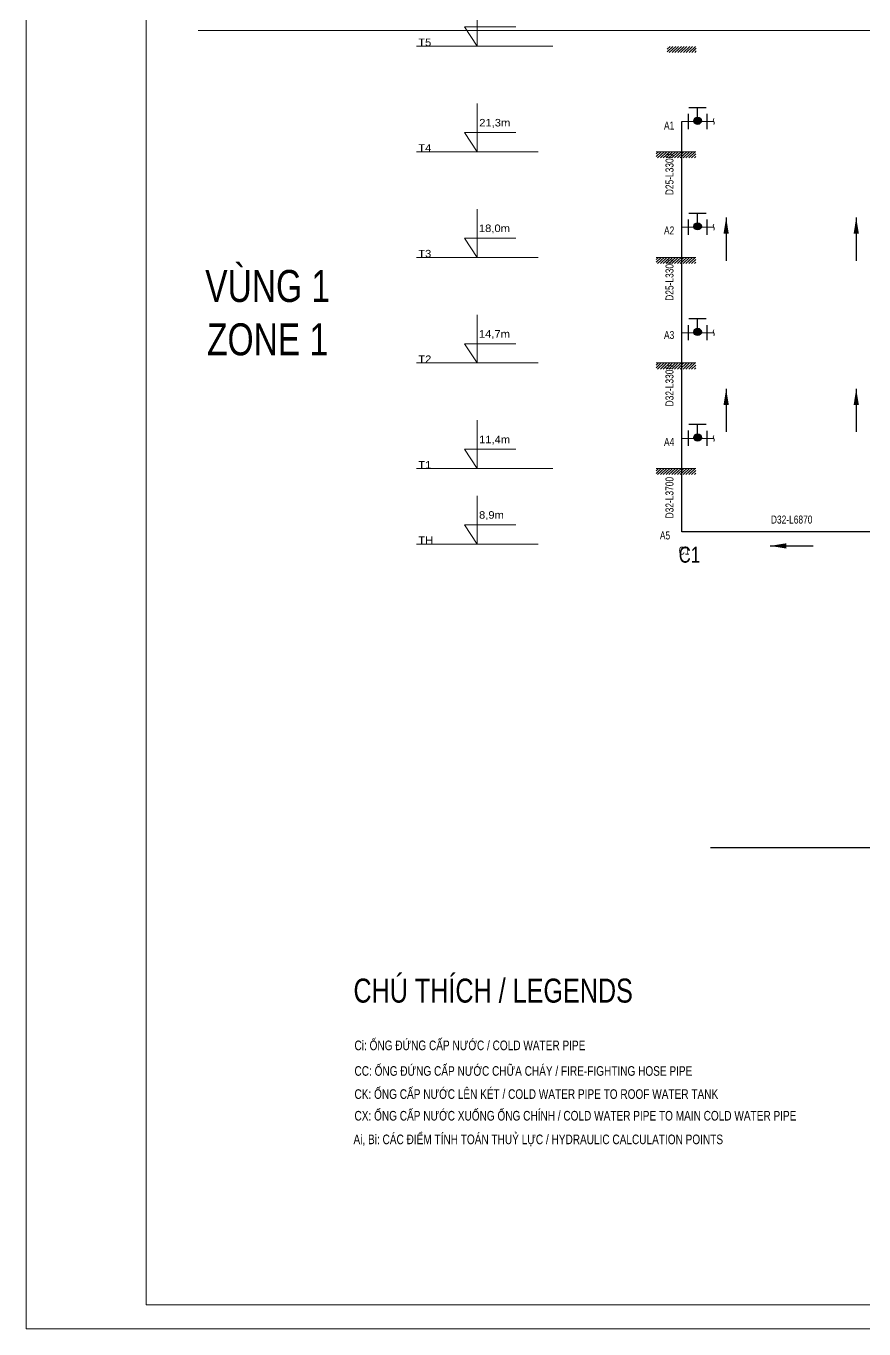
# Model space of a CAD drawing. Header units: millimetres. Extents: x -819040 to 60987, y -269988 to 131461.
# Drawn here: x -124465 to -98283, y 42361 to 83075 of the extents above; entities that cross this region are included whole.
import ezdxf

# ---------------------------------------------------------------- set-up
doc = ezdxf.new("R2010")
doc.units = ezdxf.units.MM
doc.linetypes.add('ACAD_ISO02W100', pattern=[15, 12, -3])
doc.linetypes.add('DOT', pattern=[0.25, 0, -0.25])
doc.layers.get('0').update_dxf_attribs({"lineweight": 9})
doc.layers.get('Defpoints').update_dxf_attribs({"lineweight": 9})
for name, color, linetype, lineweight in [('CAP LANH-CONTINOUS', 4, 'Continuous', 30), ('CAP LANH-CONTINOUS @ 50', 4, 'Continuous', 30), ('GHI CHU', 51, 'Continuous', 9), ('GHI CHU @ 100', 51, 'Continuous', 9), ('GHI CHU @ 50', 51, 'Continuous', 9), ('KHUNG GIAY-A2', 7, 'Continuous', 9), ('KICH THUOC', 21, 'Continuous', 13), ('KICH THUOC @ 100', 21, 'Continuous', 13), ('NETMANH', 43, 'Continuous', 9), ('THAY', 9, 'Continuous', 9)]:
    doc.layers.add(name, color=color, linetype=linetype, lineweight=lineweight)
doc.styles.add('KICH THUOC', font='arial.ttf', dxfattribs={"width": 0.75})
doc.styles.get("Standard").update_dxf_attribs({"font": 'arial.ttf', "width": 0.75})
doc.styles.add('TCVN-10', font='arial.ttf', dxfattribs={"width": 0.75, "height": 10})
doc.styles.add('TCVN-2.5', font='arial.ttf', dxfattribs={"width": 0.75, "height": 2.5})
doc.styles.add('TCVN-5', font='arial.ttf', dxfattribs={"width": 0.75, "height": 5})
doc.dimstyles.new('TCVN-2.5 D-L', dxfattribs={"dimtxt": 2.5, "dimasz": 1.2, "dimexe": 1.2, "dimexo": 0, "dimgap": 0.8, "dimtad": 1, "dimtoh": 1, "dimdec": 0, "dimzin": 0, "dimdsep": 46, "dimtxsty": 'KICH THUOC', "dimblk": 'ARCHTICK', "dimcen": 1.2, "dimdle": 1.2, "dimse1": 1, "dimse2": 1, "dimsd1": 1, "dimsd2": 1, "dimclrd": 256, "dimclre": 256, "dimclrt": 256, "dimadec": 0, "dimazin": 0, "dimtm": 1e-09, "dimtfac": 1, "dimtdec": 0, "dimtofl": 0, "dimtmove": 0, "dimatfit": 2, "dimfxl": 1, "dimtolj": 1, "dimtzin": 0, "dimlwd": -1, "dimlwe": -1, "dimarcsym": 1})
doc.dimstyles.new('TCVN-5 D-i-L', dxfattribs={"dimtxt": 5, "dimasz": 1.2, "dimexe": 1.2, "dimexo": 0, "dimgap": 0.8, "dimtad": 1, "dimtoh": 1, "dimdec": 0, "dimzin": 0, "dimdsep": 46, "dimtxsty": 'KICH THUOC', "dimblk": 'ARCHTICK', "dimcen": 1.2, "dimdle": 1.2, "dimse1": 1, "dimse2": 1, "dimsd1": 1, "dimsd2": 1, "dimclrd": 256, "dimclre": 256, "dimclrt": 256, "dimadec": 0, "dimazin": 0, "dimtm": 1e-09, "dimtfac": 1, "dimtdec": 0, "dimtofl": 0, "dimtmove": 1, "dimatfit": 2, "dimfxl": 1, "dimtolj": 1, "dimtzin": 0, "dimlwd": -1, "dimlwe": -1, "dimarcsym": 1})

# ---------------------------------------------------------------- blocks, each defined once
blk = doc.blocks.new('*U2149')
at = {"layer": 'GHI CHU @ 100', "insert": (-104071, 66806), "char_height": 500, "attachment_point": 1, "style": 'TCVN-5'}
blk.add_mtext_dynamic_manual_height_columns('C1', width=428.76, gutter_width=1250, heights=[91.2], dxfattribs=at)
at = {"layer": 'GHI CHU @ 50', "insert": (-104071, 66806), "char_height": 250, "attachment_point": 1, "style": 'TCVN-5'}
blk.add_mtext_dynamic_manual_height_columns('C1', width=214.38, gutter_width=625, heights=[45.6], dxfattribs=at)
blk = doc.blocks.new('*D1896')
at = {"layer": 'Defpoints', "color": 0, "transparency": 16777216}
for p in [(-103977, 80089), (-104151, 76789), (-103977, 76789)]:
    blk.add_point(p, dxfattribs=at)
at = {"layer": 'KICH THUOC', "transparency": 16777216, "insert": (-104358, 78439), "char_height": 250, "attachment_point": 5, "rotation": 90, "style": 'KICH THUOC'}
blk.add_mtext('\\A1;D25-L3300', dxfattribs=at)
blk = doc.blocks.new('_ArchTick')
at = {"color": 0, "linetype": 'ByBlock', "const_width": 0.15}
blk.add_lwpolyline([(-0.5, -0.5), (0.5, 0.5)], dxfattribs=at)
blk = doc.blocks.new('*D1897')
at = {"layer": 'Defpoints', "color": 0, "transparency": 16777216}
for p in [(-103977, 76789), (-104151, 73489), (-103977, 73489)]:
    blk.add_point(p, dxfattribs=at)
at = {"layer": 'KICH THUOC', "transparency": 16777216, "insert": (-104358, 75139), "char_height": 250, "attachment_point": 5, "rotation": 90, "style": 'KICH THUOC'}
blk.add_mtext('\\A1;D25-L3300', dxfattribs=at)
blk = doc.blocks.new('*D1898')
at = {"layer": 'Defpoints', "color": 0, "transparency": 16777216}
for p in [(-103977, 73489), (-104151, 70189), (-103977, 70189)]:
    blk.add_point(p, dxfattribs=at)
at = {"layer": 'KICH THUOC', "transparency": 16777216, "insert": (-104358, 71839), "char_height": 250, "attachment_point": 5, "rotation": 90, "style": 'KICH THUOC'}
blk.add_mtext('\\A1;D32-L3300', dxfattribs=at)
blk = doc.blocks.new('*D1899')
at = {"layer": 'Defpoints', "color": 0, "transparency": 16777216}
for p in [(-103977, 70189), (-104151, 66489), (-104071, 66489)]:
    blk.add_point(p, dxfattribs=at)
at = {"layer": 'KICH THUOC', "transparency": 16777216, "insert": (-104358, 68339), "char_height": 250, "attachment_point": 5, "rotation": 90, "style": 'KICH THUOC'}
blk.add_mtext('\\A1;D32-L3700', dxfattribs=at)
blk = doc.blocks.new('*D1900')
at = {"layer": 'Defpoints', "color": 0, "transparency": 16777216}
for p in [(-103977, 67275), (-97107, 67444), (-97107, 67275)]:
    blk.add_point(p, dxfattribs=at)
at = {"layer": 'KICH THUOC', "transparency": 16777216, "insert": (-100542, 67652), "char_height": 250, "attachment_point": 5, "style": 'KICH THUOC'}
blk.add_mtext('\\A1;D32-L6870', dxfattribs=at)
blk = doc.blocks.new('*U254')
at = {"layer": 'CAP LANH-CONTINOUS @ 50'}
blk.add_leader([(673, 0), (0, 0)], dimstyle='TCVN-5 D-i-L', override={"dimscale": 50, "dimasz": 5, "dimgap": 0.8, "dimtad": 0}, dxfattribs=at)

msp = doc.modelspace()

# ---------------------------------------------------------------- hatches: boundary and pattern name
at = {"layer": 'CAP LANH-CONTINOUS'}
h = msp.add_hatch(color=4, dxfattribs=at)
edge = h.paths.add_edge_path()
edge.add_ellipse((-103481.1, 80116.7), major_axis=(119.4, 0), ratio=0.9428571, start_angle=178.14602, end_angle=270)
edge.add_ellipse((-103481.1, 80116.7), major_axis=(-119.4, 0), ratio=0.9428571, start_angle=90, end_angle=181.85398)
edge.add_line((-103361.7, 80120.4), (-103600.4, 80120.4))
edge = h.paths.add_edge_path()
edge.add_line((-103600.4, 80120.4), (-103361.7, 80120.4))
edge.add_ellipse((-103481.1, 80116.7), major_axis=(119.4, 0), ratio=0.9428571, start_angle=1.85398, end_angle=90)
edge.add_ellipse((-103481.1, 80116.7), major_axis=(119.4, 0), ratio=0.9428571, start_angle=90, end_angle=178.14602)
h = msp.add_hatch(color=4, dxfattribs=at)
edge = h.paths.add_edge_path()
edge.add_ellipse((-103481.1, 76816.7), major_axis=(-119.4, 0), ratio=0.9428571, start_angle=-1.85398, end_angle=90)
edge.add_ellipse((-103481.1, 76816.7), major_axis=(119.4, 0), ratio=0.9428571, start_angle=270, end_angle=361.85398)
edge.add_line((-103361.7, 76820.4), (-103600.4, 76820.4))
edge = h.paths.add_edge_path()
edge.add_line((-103600.4, 76820.4), (-103361.7, 76820.4))
edge.add_ellipse((-103481.1, 76816.7), major_axis=(-119.4, 0), ratio=0.9428571, start_angle=181.85398, end_angle=270)
edge.add_ellipse((-103481.1, 76816.7), major_axis=(119.4, 0), ratio=0.9428571, start_angle=90, end_angle=178.14602)
h = msp.add_hatch(color=4, dxfattribs=at)
edge = h.paths.add_edge_path()
edge.add_ellipse((-103481.1, 73516.7), major_axis=(-119.4, 0), ratio=0.9428571, start_angle=-1.85398, end_angle=90)
edge.add_ellipse((-103481.1, 73516.7), major_axis=(-119.4, 0), ratio=0.9428571, start_angle=90, end_angle=181.85398)
edge.add_line((-103361.7, 73520.4), (-103600.4, 73520.4))
edge = h.paths.add_edge_path()
edge.add_line((-103600.4, 73520.4), (-103361.7, 73520.4))
edge.add_ellipse((-103481.1, 73516.7), major_axis=(119.4, 0), ratio=0.9428571, start_angle=1.85398, end_angle=90)
edge.add_ellipse((-103481.1, 73516.7), major_axis=(-119.4, 0), ratio=0.9428571, start_angle=-90, end_angle=-1.85398)
h = msp.add_hatch(color=4, dxfattribs=at)
edge = h.paths.add_edge_path()
edge.add_ellipse((-103481.1, 70216.7), major_axis=(-119.4, 0), ratio=0.9428571, start_angle=-1.85398, end_angle=90)
edge.add_ellipse((-103481.1, 70216.7), major_axis=(-119.4, 0), ratio=0.9428571, start_angle=90, end_angle=181.85398)
edge.add_line((-103361.7, 70220.4), (-103600.4, 70220.4))
edge = h.paths.add_edge_path()
edge.add_line((-103600.4, 70220.4), (-103361.7, 70220.4))
edge.add_ellipse((-103481.1, 70216.7), major_axis=(119.4, 0), ratio=0.9428571, start_angle=1.85398, end_angle=90)
edge.add_ellipse((-103481.1, 70216.7), major_axis=(-119.4, 0), ratio=0.9428571, start_angle=270, end_angle=358.14602)
at = {"layer": 'NETMANH'}
h = msp.add_hatch(dxfattribs=at)
h.set_pattern_fill('ANSI31', color=256, scale=500)
h.set_pattern_definition([(43.315316, (-357469.406, -73716.955), (-44.194174, 41.668792), [])])
h.paths.add_polyline_path([(-103521.2, 82441), (-104433, 82441), (-104433, 82251.6), (-103521.2, 82251.6)])
at = {"layer": 'NETMANH', "linetype": 'DOT'}
h = msp.add_hatch(dxfattribs=at)
h.set_pattern_fill('ANSI31', color=256, scale=500)
h.set_pattern_definition([(43.315316, (-375231.125, -64247.686), (-44.194174, 41.668792), [])])
h.paths.add_polyline_path([(-103535.6, 79146.3), (-104777.3, 79146.3), (-104777.3, 78957.7), (-103535.6, 78957.7)])
h = msp.add_hatch(dxfattribs=at)
h.set_pattern_fill('ANSI31', color=256, scale=500)
h.set_pattern_definition([(43.315316, (-375231.125, -67547.686), (-44.194174, 41.668792), [])])
h.paths.add_polyline_path([(-103535.6, 75846.3), (-104777.3, 75846.3), (-104777.3, 75657.7), (-103535.6, 75657.7)])
h = msp.add_hatch(dxfattribs=at)
h.set_pattern_fill('ANSI31', color=256, scale=500)
h.set_pattern_definition([(43.315316, (-375231.125, -70847.686), (-44.194174, 41.668792), [])])
h.paths.add_polyline_path([(-103535.6, 72546.3), (-104777.3, 72546.3), (-104777.3, 72357.7), (-103535.6, 72357.7)])
h = msp.add_hatch(dxfattribs=at)
h.set_pattern_fill('ANSI31', color=256, scale=500)
h.set_pattern_definition([(43.315316, (-375231.125, -74147.686), (-44.194174, 41.668792), [])])
h.paths.add_polyline_path([(-103535.6, 69246.3), (-104777.3, 69246.3), (-104777.3, 69057.7), (-103535.6, 69057.7)])

# ---------------------------------------------------------------- linework, layer by layer
at = {"layer": 'CAP LANH-CONTINOUS'}
for p, q in [((-103766.9, 79855.8), (-103766.9, 80331.8)), ((-103752.3, 80532.4), (-103215.3, 80532.4)), ((-103481.1, 80229.3), (-103481.1, 80527.2)), ((-103184.1, 79855.8), (-103184.1, 80328.6)), ((-103766.9, 76555.8), (-103766.9, 77031.8)), ((-103752.3, 77232.4), (-103215.3, 77232.4)), ((-103481.1, 76929.3), (-103481.1, 77227.2)), ((-103184.1, 76555.8), (-103184.1, 77028.6)), ((-103766.9, 73255.8), (-103766.9, 73731.8)), ((-103752.3, 73932.4), (-103215.3, 73932.4)), ((-103481.1, 73629.3), (-103481.1, 73927.2)), ((-103184.1, 73255.8), (-103184.1, 73728.6)), ((-103752.3, 70632.4), (-103215.3, 70632.4)), ((-103481.1, 70329.3), (-103481.1, 70627.2)), ((-103766.9, 69955.8), (-103766.9, 70431.8)), ((-103184.1, 69955.8), (-103184.1, 70428.6)), ((-103081.4, 57409.7), (-76175.7, 57409.7))]:
    msp.add_line(p, q, dxfattribs=at)
at = {"layer": 'CAP LANH-CONTINOUS', "ltscale": 4}
for p, q in [((-103977.1, 67274.9), (-103977.1, 80089.2)), ((-76815.1, 67274.9), (-103977.1, 67274.9))]:
    msp.add_line(p, q, dxfattribs=at)
at = {"layer": 'CAP LANH-CONTINOUS'}
for centre in [(-103481.1, 80116.7), (-103481.1, 76816.7), (-103481.1, 73516.7), (-103481.1, 70216.7)]:
    msp.add_ellipse(centre, major_axis=(-119.4, 0), ratio=0.9428571, start_param=3.1415927, end_param=9.424778, dxfattribs=at)
at = {"layer": 'KHUNG GIAY-A2'}
for points in [[(-61465.5, 42361.3), (-61465.5, 131461.3), (-124465.5, 131461.3), (-124465.5, 42361.3)], [(-120715.5, 130711.3), (-62215.5, 130711.3), (-62215.5, 43111.3), (-120715.5, 43111.3)]]:
    msp.add_lwpolyline(points, close=True, dxfattribs=at)
at = {"layer": 'NETMANH', "linetype": 'ACAD_ISO02W100'}
msp.add_line((-66818.7, 82937.4), (-119087.3, 82937.4), dxfattribs=at)
at = {"layer": 'NETMANH'}
for p, q in [((-112267.5, 82446.3), (-108008.5, 82446.3)), ((-108464.3, 79146.3), (-112267.5, 79146.3)), ((-104777.3, 79146.3), (-103535.6, 79146.3)), ((-108464.3, 75846.3), (-112267.5, 75846.3)), ((-104777.3, 75846.3), (-103535.6, 75846.3)), ((-108464.3, 72546.3), (-112267.5, 72546.3)), ((-104777.3, 72546.3), (-103535.6, 72546.3)), ((-112267.5, 69246.3), (-108008.5, 69246.3)), ((-104777.3, 69246.3), (-103535.6, 69246.3)), ((-108464.3, 66889.2), (-112267.5, 66889.2))]:
    msp.add_line(p, q, dxfattribs=at)
at = {"layer": 'THAY'}
for p, q in [((-110365.9, 82446.3), (-110365.9, 83954.9)), ((-110765.9, 83049.7), (-110365.9, 82446.3)), ((-110765.9, 83049.7), (-109165.9, 83049.7)), ((-110365.9, 79146.3), (-110365.9, 80654.9)), ((-103977.1, 80089.2), (-102977.1, 80089.2)), ((-110765.9, 79749.7), (-110365.9, 79146.3)), ((-110765.9, 79749.7), (-109165.9, 79749.7)), ((-110365.9, 75846.3), (-110365.9, 77354.9)), ((-103977.1, 76789.2), (-102977.1, 76789.2)), ((-110765.9, 76449.7), (-110365.9, 75846.3)), ((-110765.9, 76449.7), (-109165.9, 76449.7)), ((-110365.9, 72546.3), (-110365.9, 74054.9)), ((-103977.1, 73489.2), (-102977.1, 73489.2)), ((-110765.9, 73149.7), (-110365.9, 72546.3)), ((-110765.9, 73149.7), (-109165.9, 73149.7)), ((-110365.9, 69246.3), (-110365.9, 70754.9)), ((-103977.1, 70189.2), (-102977.1, 70189.2)), ((-110765.9, 69849.7), (-110365.9, 69246.3)), ((-110765.9, 69849.7), (-109165.9, 69849.7)), ((-110365.9, 66889.2), (-110365.9, 68397.7)), ((-110765.9, 67492.6), (-110365.9, 66889.2)), ((-110765.9, 67492.6), (-109165.9, 67492.6))]:
    msp.add_line(p, q, dxfattribs=at)
at = {"layer": 'THAY', "linetype": 'ByBlock'}
for p, q in [((-103977.1, 80089.2), (-102991.5, 80089.2)), ((-103977.1, 76789.2), (-102991.5, 76789.2)), ((-103977.1, 73489.2), (-102991.5, 73489.2)), ((-103977.1, 70189.2), (-102991.5, 70189.2))]:
    msp.add_line(p, q, dxfattribs=at)
at = {"layer": 'THAY'}
for centre, start_param, end_param in [((-102890.5, 80136.3), -0.5235988, 0.5235988), ((-103063.7, 80042), 2.6179939, 3.6651914), ((-102890.5, 76836.3), -0.5235988, 0.5235988), ((-103063.7, 76742), 2.6179939, 3.6651914), ((-102890.5, 73536.3), -0.5235988, 0.5235988), ((-103063.7, 73442), 2.6179939, 3.6651914), ((-102890.5, 70236.3), -0.5235988, 0.5235988), ((-103063.7, 70142), 2.6179939, 3.6651914)]:
    msp.add_ellipse(centre, major_axis=(-100, 0), ratio=0.9428571, start_param=start_param, end_param=end_param, dxfattribs=at)

# ---------------------------------------------------------------- block references
at = {"layer": 'CAP LANH-CONTINOUS', "yscale": 2, "zscale": 2}
for p, xscale, rotation in [((-102588.7, 75743.3), 2, 90.0146689516108), ((-98524.2, 75743.3), -2, 269.9853310483892), ((-102588.7, 70391), 2, 90.0146689516108), ((-98524.2, 70391), -2, 269.9853310483892), ((-99867, 66830.5), 2, 180)]:
    msp.add_blockref('*U254', p, dxfattribs=dict(at, xscale=xscale, rotation=rotation))
at = {"layer": 'GHI CHU'}
msp.add_blockref('*U2149', (0, 0), dxfattribs=at)

# ---------------------------------------------------------------- texts
at = {"layer": 'GHI CHU', "insert": (-122058, 53309), "char_height": 750, "attachment_point": 1}
msp.add_mtext_dynamic_manual_height_columns('\\pi7822.82744;CHÚ THÍCH / LEGENDS', width=24297.642, gutter_width=20192, heights=[2738.8], dxfattribs=at)
at = {"layer": 'GHI CHU @ 100'}
for s, width, gutter_width, heights, insert, char_height, attachment_point, style in [('A1', 428.757, 1250, [91.2], (-104531.1, 80092.7), 250, 1, 'TCVN-5'), ('A2', 428.757, 1250, [91.2], (-104531.1, 76813.1), 250, 1, 'TCVN-5'), ('VÙNG 1\\PZONE 1', 16620, 5000, [0], (-116916.6, 74112.4), 1000, 5, 'TCVN-10'), ('A3', 428.757, 1250, [91.2], (-104531.1, 73546.1), 250, 1, 'TCVN-5'), ('A4', 428.757, 1250, [91.2], (-104531.1, 70204.2), 250, 1, 'TCVN-5'), ('A5', 428.757, 1250, [91.2], (-104659.1, 67282.4), 250, 1, 'TCVN-5'), ('Ci: ỐNG ĐỨNG CẤP NƯỚC / COLD WATER PIPE', 8746.067, 3750, [0], (-114202.5, 51372.4), 300, 1, 'TCVN-2.5'), ('CC: ỐNG ĐỨNG CẤP NƯỚC CHỮA CHÁY / FIRE-FIGHTING HOSE PIPE', 10689.415, 3750, [0], (-114202.5, 50572.3), 300, 1, 'TCVN-2.5'), ('CK: ỐNG CẤP NƯỚC LÊN KÉT / COLD WATER PIPE TO ROOF WATER TANK', 11914.718, 3750, [0], (-114202.5, 49851), 300, 1, 'TCVN-2.5'), ('CX: ỐNG CẤP NƯỚC XUỐNG ỐNG CHÍNH / COLD WATER PIPE TO MAIN COLD WATER PIPE', 14518.487, 3750, [0], (-114202.5, 49174.1), 300, 1, 'TCVN-2.5'), ('Ai, Bi: CÁC ĐIỂM TÍNH TOÁN THUỶ LỰC / HYDRAULIC CALCULATION POINTS', 11677.795, 3750, [0], (-114234.1, 48435), 300, 1, 'TCVN-2.5')]:
    msp.add_mtext_dynamic_manual_height_columns(s, width=width, gutter_width=gutter_width, heights=heights, dxfattribs=dict(at, insert=insert, char_height=char_height, attachment_point=attachment_point, style=style))
at = {"layer": 'THAY', "width": 1.060606}
for s, p in [('T5', (-112210, 82446.3)), ('21,3m', (-110304.7, 79937.8)), ('T4', (-112210, 79146.3)), ('18,0m', (-110314.9, 76637.8)), ('T3', (-112210, 75845.4)), ('14,7m', (-110314.9, 73337.8)), ('T2', (-112210, 72545.4)), ('11,4m', (-110310.5, 70037.8)), ('T1', (-112210, 69245.4)), ('8,9m', (-110310.5, 67680.6)), ('TH', (-112210, 66889.2))]:
    msp.add_text(s, height=235.71, dxfattribs=at).set_placement(p)

# ---------------------------------------------------------------- dimensions: what is measured, and where the dimension line sits
at = {"layer": 'KICH THUOC @ 100'}
for p1, p2, distance, text, override, picture, middle in [((-103977.1, 80089.2), (-103977.1, 76789.2), -173.6, 'D25-L3300', {"dimscale": 100, "dimpost": 'D20-L<>', "dimtix": 0, "dimtofl": 0, "dimtmove": 0, "dimatfit": 2}, '*D1896', (-104358.4, 78439.2)), ((-103977.1, 67274.9), (-97107.1, 67274.9), 169.2, 'D32-L6870', {"dimscale": 100, "dimpost": 'D40-L<>', "dimtix": 0, "dimtofl": 0, "dimtmove": 0, "dimatfit": 2}, '*D1900', (-100542.1, 67651.8))]:
    dim = msp.add_aligned_dim(p1=p1, p2=p2, distance=distance, text=text, dimstyle='TCVN-2.5 D-L', override=override, dxfattribs=at)
    dim.commit()
    dim.dimension.update_dxf_attribs({"geometry": picture, "text_midpoint": middle})
for base, p1, p2, override, picture, middle in [((-104150.7, 73489.2), (-103977.1, 76789.2), (-103977.1, 73489.2), {"dimscale": 100, "dimpost": 'D25-L<>', "dimtix": 0, "dimtofl": 0, "dimtmove": 1, "dimatfit": 2}, '*D1897', (-104358.4, 75139.2)), ((-104150.7, 70189.2), (-103977.1, 73489.2), (-103977.1, 70189.2), {"dimscale": 100, "dimpost": 'D32-L<>', "dimtix": 0, "dimtofl": 0, "dimtmove": 1, "dimatfit": 2}, '*D1898', (-104358.4, 71839.2))]:
    dim = msp.add_linear_dim(base=base, p1=p1, p2=p2, angle=90, dimstyle='TCVN-2.5 D-L', override=override, dxfattribs=at)
    dim.commit()
    dim.dimension.update_dxf_attribs({"geometry": picture, "text_midpoint": middle})
dim = msp.add_linear_dim(base=(-104150.7, 66489.5), p1=(-103977.1, 70189.2), p2=(-104070.7, 66489.5), angle=90, text='D32-L3700', dimstyle='TCVN-2.5 D-L', override={"dimscale": 100, "dimpost": 'D40-L<>', "dimtix": 0, "dimtofl": 0, "dimtmove": 1, "dimatfit": 2}, dxfattribs=at)
dim.commit()
dim.dimension.update_dxf_attribs({"geometry": '*D1899', "text_midpoint": (-104358.4, 68339.3)})

doc.saveas('drawing.dxf')
